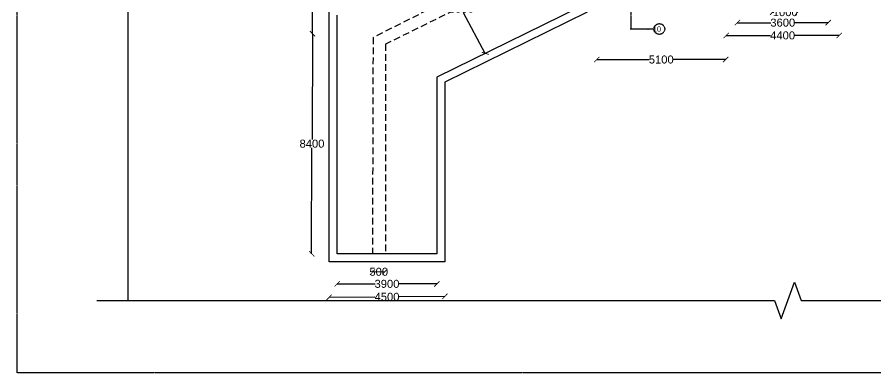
# Model space of a CAD drawing. Header units: millimetres. Extents: x -684 to 57229, y 11787 to 25017.
# Drawn here: x 36286 to 42724, y 11787 to 14452 of the extents above; entities that cross this region are included whole.
import ezdxf

# ---------------------------------------------------------------- set-up
doc = ezdxf.new("R2010")
doc.units = ezdxf.units.MM
doc.header["$MEASUREMENT"] = 0
doc.linetypes.add('HIDDENX2', pattern=[0.75, 0.5, -0.25])
doc.layers.add('DRAWING', color=7, linetype='Continuous')
doc.styles.get("Standard").update_dxf_attribs({"font": 'arial.ttf'})
doc.dimstyles.get("Standard").update_dxf_attribs({"dimtxt": 60, "dimasz": 40, "dimexe": 0.18, "dimexo": 0.0625, "dimgap": 0.09, "dimtad": 0, "dimtih": 1, "dimtoh": 1, "dimdec": 0, "dimzin": 0, "dimdsep": 46, "dimtxsty": 'Standard', "dimblk": 'ARCHTICK', "dimcen": 0.05, "dimse1": 1, "dimse2": 1, "dimadec": 0, "dimazin": 0, "dimtfac": 1, "dimtdec": 0, "dimtofl": 0, "dimtmove": 0, "dimatfit": 3, "dimfxl": 1, "dimtolj": 1, "dimtzin": 0, "dimarcsym": 0})

# ---------------------------------------------------------------- blocks, each defined once
blk = doc.blocks.new('_ArchTick')
at = {"color": 0, "linetype": 'ByBlock', "const_width": 0.15}
blk.add_lwpolyline([(-0.5, -0.5), (0.5, 0.5)], dxfattribs=at)
blk = doc.blocks.new('*D193')
at = {"layer": 'Defpoints', "color": 0, "transparency": 16777216}
for p in [(40631.9, 14147.7), (41597.6, 14134.6), (41597.6, 14132.5)]:
    blk.add_point(p, dxfattribs=at)
at = {"layer": 'DRAWING', "color": 0, "lineweight": -2, "transparency": 16777216}
for p, q in [((40631.9, 14134.6), (41025.2, 14134.6)), ((41597.6, 14134.6), (41204.4, 14134.6))]:
    blk.add_line(p, q, dxfattribs=at)
at = {"layer": 'DRAWING', "color": 0, "lineweight": -2, "transparency": 16777216, "xscale": 40, "yscale": 40, "zscale": 40, "rotation": 180}
blk.add_blockref('_ArchTick', (40631.9, 14134.6), dxfattribs=at)
at = {"layer": 'DRAWING', "color": 0, "lineweight": -2, "transparency": 16777216, "xscale": 40, "yscale": 40, "zscale": 40}
blk.add_blockref('_ArchTick', (41597.6, 14134.6), dxfattribs=at)
at = {"layer": 'DRAWING', "color": 0, "transparency": 16777216, "insert": (41114.8, 14134.6), "char_height": 60, "attachment_point": 5}
blk.add_mtext('\\A1;5100', dxfattribs=at)
blk = doc.blocks.new('*D194')
at = {"layer": 'Defpoints', "color": 0, "transparency": 16777216}
for p in [(41685.5, 14412.7), (42366.5, 14411), (42366.5, 14409.3)]:
    blk.add_point(p, dxfattribs=at)
at = {"layer": 'DRAWING', "color": 0, "lineweight": -2, "transparency": 16777216}
for p, q in [((41685.5, 14411), (41936.4, 14411)), ((42366.5, 14411), (42115.5, 14411))]:
    blk.add_line(p, q, dxfattribs=at)
at = {"layer": 'DRAWING', "color": 0, "lineweight": -2, "transparency": 16777216, "xscale": 40, "yscale": 40, "zscale": 40, "rotation": 180}
blk.add_blockref('_ArchTick', (41685.5, 14411), dxfattribs=at)
at = {"layer": 'DRAWING', "color": 0, "lineweight": -2, "transparency": 16777216, "xscale": 40, "yscale": 40, "zscale": 40}
blk.add_blockref('_ArchTick', (42366.5, 14411), dxfattribs=at)
at = {"layer": 'DRAWING', "color": 0, "transparency": 16777216, "insert": (42026, 14411), "char_height": 60, "attachment_point": 5}
blk.add_mtext('\\A1;3600', dxfattribs=at)
blk = doc.blocks.new('*D195')
at = {"layer": 'Defpoints', "color": 0, "transparency": 16777216}
for p in [(41601.6, 14313.6), (42448.6, 14315.3), (42448.6, 14315.3)]:
    blk.add_point(p, dxfattribs=at)
at = {"layer": 'DRAWING', "color": 0, "lineweight": -2, "transparency": 16777216}
for p, q in [((41601.6, 14315.3), (41934.3, 14315.3)), ((42448.6, 14315.3), (42115.9, 14315.3))]:
    blk.add_line(p, q, dxfattribs=at)
at = {"layer": 'DRAWING', "color": 0, "lineweight": -2, "transparency": 16777216, "xscale": 40, "yscale": 40, "zscale": 40, "rotation": 180}
blk.add_blockref('_ArchTick', (41601.6, 14315.3), dxfattribs=at)
at = {"layer": 'DRAWING', "color": 0, "lineweight": -2, "transparency": 16777216, "xscale": 40, "yscale": 40, "zscale": 40}
blk.add_blockref('_ArchTick', (42448.6, 14315.3), dxfattribs=at)
at = {"layer": 'DRAWING', "color": 0, "transparency": 16777216, "insert": (42025.1, 14315.3), "char_height": 60, "attachment_point": 5}
blk.add_mtext('\\A1;4400', dxfattribs=at)
blk = doc.blocks.new('*D196')
at = {"layer": 'Defpoints', "color": 0, "transparency": 16777216}
for p in [(41950, 14490.8), (42139.3, 14489.6), (42139.3, 14489.6)]:
    blk.add_point(p, dxfattribs=at)
at = {"layer": 'DRAWING', "color": 0, "lineweight": -2, "transparency": 16777216}
for p, q in [((41950, 14489.6), (41957.9, 14489.6)), ((42139.3, 14489.6), (42131.4, 14489.6))]:
    blk.add_line(p, q, dxfattribs=at)
at = {"layer": 'DRAWING', "color": 0, "lineweight": -2, "transparency": 16777216, "xscale": 40, "yscale": 40, "zscale": 40, "rotation": 180}
blk.add_blockref('_ArchTick', (41950, 14489.6), dxfattribs=at)
at = {"layer": 'DRAWING', "color": 0, "lineweight": -2, "transparency": 16777216, "xscale": 40, "yscale": 40, "zscale": 40}
blk.add_blockref('_ArchTick', (42139.3, 14489.6), dxfattribs=at)
at = {"layer": 'DRAWING', "color": 0, "transparency": 16777216, "insert": (42044.6, 14489.6), "char_height": 60, "attachment_point": 5}
blk.add_mtext('\\A1;1000', dxfattribs=at)
blk = doc.blocks.new('*D202')
at = {"layer": 'Defpoints', "color": 0, "transparency": 16777216}
for p in [(39438.4, 14850.8), (39795.3, 14181), (39795.8, 14181.3)]:
    blk.add_point(p, dxfattribs=at)
at = {"layer": 'DRAWING', "color": 0, "lineweight": -2, "transparency": 16777216}
for p, q in [((39437.9, 14850.5), (39600.2, 14546.5)), ((39795.3, 14181), (39633, 14485.1))]:
    blk.add_line(p, q, dxfattribs=at)
at = {"layer": 'DRAWING', "color": 0, "lineweight": -2, "transparency": 16777216, "xscale": 40, "yscale": 40, "zscale": 40}
for p, rotation in [((39437.9, 14850.5), 118.0957839867194), ((39795.3, 14181), 298.0957839867193)]:
    blk.add_blockref('_ArchTick', p, dxfattribs=dict(at, rotation=rotation))
at = {"layer": 'DRAWING', "color": 0, "transparency": 16777216, "insert": (39616.6, 14515.8), "char_height": 60, "attachment_point": 5}
blk.add_mtext('\\A1;3900', dxfattribs=at)
blk = doc.blocks.new('*D203')
at = {"layer": 'Defpoints', "color": 0, "transparency": 16777216}
for p in [(38499.1, 14328.5), (38493.5, 12679.5), (38493.6, 12679.5)]:
    blk.add_point(p, dxfattribs=at)
at = {"layer": 'DRAWING', "color": 0, "lineweight": -2, "transparency": 16777216}
for p, q in [((38498.9, 14328.5), (38496.3, 13534.7)), ((38493.5, 12679.5), (38496.1, 13473.3))]:
    blk.add_line(p, q, dxfattribs=at)
at = {"layer": 'DRAWING', "color": 0, "lineweight": -2, "transparency": 16777216, "xscale": 40, "yscale": 40, "zscale": 40}
for p, rotation in [((38498.9, 14328.5), 89.80960633999632), ((38493.5, 12679.5), 269.8096063399963)]:
    blk.add_blockref('_ArchTick', p, dxfattribs=dict(at, rotation=rotation))
at = {"layer": 'DRAWING', "color": 0, "transparency": 16777216, "insert": (38496.2, 13504), "char_height": 60, "attachment_point": 5}
blk.add_mtext('\\A1;8400', dxfattribs=at)
blk = doc.blocks.new('*D204')
at = {"layer": 'Defpoints', "color": 0, "transparency": 16777216}
for p in [(38949.1, 12598.8), (39041.3, 12601.1), (39042.7, 12545.1)]:
    blk.add_point(p, dxfattribs=at)
at = {"layer": 'DRAWING', "color": 0, "lineweight": -2, "transparency": 16777216}
blk.add_line((38950.4, 12542.8), (39042.7, 12545.1), dxfattribs=at)
at = {"layer": 'DRAWING', "color": 0, "lineweight": -2, "transparency": 16777216, "xscale": 40, "yscale": 40, "zscale": 40}
for p, rotation in [((38950.4, 12542.8), 181.4204066350219), ((39042.7, 12545.1), 1.420406635021892)]:
    blk.add_blockref('_ArchTick', p, dxfattribs=dict(at, rotation=rotation))
at = {"layer": 'DRAWING', "color": 0, "transparency": 16777216, "insert": (38996.6, 12544), "char_height": 60, "attachment_point": 5}
blk.add_mtext('\\A1;500', dxfattribs=at)
blk = doc.blocks.new('*D205')
at = {"layer": 'Defpoints', "color": 0, "transparency": 16777216}
for p in [(38684.7, 12488), (39432.1, 12452.8), (39432.2, 12486.8)]:
    blk.add_point(p, dxfattribs=at)
at = {"layer": 'DRAWING', "color": 0, "lineweight": -2, "transparency": 16777216}
for p, q in [((38684.7, 12454.1), (38968.9, 12453.6)), ((39432.1, 12452.8), (39148, 12453.3))]:
    blk.add_line(p, q, dxfattribs=at)
at = {"layer": 'DRAWING', "color": 0, "lineweight": -2, "transparency": 16777216, "xscale": 40, "yscale": 40, "zscale": 40}
for p, rotation in [((38684.7, 12454.1), 179.9070468746088), ((39432.1, 12452.8), 359.9070468746089)]:
    blk.add_blockref('_ArchTick', p, dxfattribs=dict(at, rotation=rotation))
at = {"layer": 'DRAWING', "color": 0, "transparency": 16777216, "insert": (39058.4, 12453.5), "char_height": 60, "attachment_point": 5}
blk.add_mtext('\\A1;3900', dxfattribs=at)
blk = doc.blocks.new('*D206')
at = {"layer": 'Defpoints', "color": 0, "transparency": 16777216}
for p in [(38624.3, 12377.7), (39492.6, 12385.1), (39492.8, 12360.1)]:
    blk.add_point(p, dxfattribs=at)
at = {"layer": 'DRAWING', "color": 0, "lineweight": -2, "transparency": 16777216}
for p, q in [((38624.6, 12352.7), (38967.9, 12355.7)), ((39492.8, 12360.1), (39149.5, 12357.2))]:
    blk.add_line(p, q, dxfattribs=at)
at = {"layer": 'DRAWING', "color": 0, "lineweight": -2, "transparency": 16777216, "xscale": 40, "yscale": 40, "zscale": 40}
for p, rotation in [((38624.6, 12352.7), 180.4882312897918), ((39492.8, 12360.1), 0.48823128979181)]:
    blk.add_blockref('_ArchTick', p, dxfattribs=dict(at, rotation=rotation))
at = {"layer": 'DRAWING', "color": 0, "transparency": 16777216, "insert": (39058.7, 12356.4), "char_height": 60, "attachment_point": 5}
blk.add_mtext('\\A1;4500', dxfattribs=at)
blk = doc.blocks.new('*D207')
at = {"layer": 'Defpoints', "color": 0, "transparency": 16777216}
for p in [(38499.1, 19211.9), (38500.3, 19211.9), (38499.1, 14328.5)]:
    blk.add_point(p, dxfattribs=at)
at = {"layer": 'DRAWING', "color": 0, "lineweight": -2, "transparency": 16777216}
for p, q in [((38500.3, 19211.9), (38500.3, 17256.7)), ((38500.3, 14328.5), (38500.3, 17195.3))]:
    blk.add_line(p, q, dxfattribs=at)
at = {"layer": 'DRAWING', "color": 0, "lineweight": -2, "transparency": 16777216, "xscale": 40, "yscale": 40, "zscale": 40}
for p, rotation in [((38500.3, 19211.9), 90), ((38500.3, 14328.5), 270)]:
    blk.add_blockref('_ArchTick', p, dxfattribs=dict(at, rotation=rotation))
at = {"layer": 'DRAWING', "color": 0, "transparency": 16777216, "insert": (38500.3, 17226), "char_height": 60, "attachment_point": 5}
blk.add_mtext('\\A1;43000', dxfattribs=at)

msp = doc.modelspace()

# ---------------------------------------------------------------- linework, layer by layer
at = {"layer": 'DRAWING', "ltscale": 100}
for p, q in [((40633.9, 14595), (39432.2, 14001.8)), ((38684.7, 12679.5), (38684.7, 14468.2)), ((39432.2, 14001.8), (39432.2, 12679.5)), ((39432.2, 12679.5), (38684.7, 12679.5))]:
    msp.add_line(p, q, dxfattribs=at)
at = {"layer": 'DRAWING', "linetype": 'HIDDENX2'}
msp.add_lwpolyline([(36285.6, 25016.5), (56527.8, 25016.5), (56527.8, 11787), (36285.6, 11787)], close=True, dxfattribs=at)
at = {"layer": 'DRAWING'}
msp.add_lwpolyline([(37116.5, 21789.6), (37116.5, 12328.9)], dxfattribs=at)
at = {"layer": 'DRAWING', "ltscale": 100}
msp.add_lwpolyline([(40558.2, 14490.3), (39492.6, 13964.2), (39492.6, 12619.1), (38624.3, 12619.1), (38624.3, 14505.3), (40555, 15485.3), (40555, 15709.1)], dxfattribs=at)
at = {"layer": 'DRAWING', "linetype": 'HIDDENX2', "ltscale": 100}
for points in [[(40633.9, 15143.2), (38954.2, 14299.4), (38949.3, 12679.5)], [(40633.9, 15034.8), (39047.2, 14249.2), (39047.2, 12687.3)]]:
    msp.add_lwpolyline(points, dxfattribs=at)
at = {"layer": 'DRAWING', "linetype": 'Continuous'}
for points in [[(41211.3, 12328.9), (41963.2, 12328.9), (42013.2, 12191.6), (42113.2, 12466.3), (42163.2, 12328.9), (42718.3, 12328.9)], [(42163.2, 12328.9), (44674.7, 12328.9), (44724.7, 12191.6), (44824.7, 12466.3), (44874.7, 12328.9), (48884.6, 12328.9)], [(36882.1, 12328.9), (41963.2, 12328.9)]]:
    msp.add_lwpolyline(points, dxfattribs=at)
at = {"layer": 'DRAWING', "linetype": 'HIDDENX2'}
msp.add_circle((41100.6, 14363.5), 40.2, dxfattribs=at)

# ---------------------------------------------------------------- texts
at = {"layer": 'DRAWING', "insert": (41113.4, 14382.7), "char_height": 40, "width": 29.022, "attachment_point": 3}
msp.add_mtext('10', dxfattribs=at)

# ---------------------------------------------------------------- dimensions: what is measured, and where the dimension line sits
at = {"layer": 'DRAWING'}
for base, p1, p2, angle, text, picture, middle in [((38500.3, 19211.9), (38499.1, 14328.5), (38499.1, 19211.9), 90, '43000', '*D207', (38500.3, 17226)), ((39042.7, 12545.1), (38949.1, 12598.8), (39041.3, 12601.1), 1.42041, '500', '*D204', (38996.6, 12544))]:
    dim = msp.add_linear_dim(base=base, p1=p1, p2=p2, angle=angle, text=text, dimstyle='Standard', dxfattribs=at)
    dim.commit()
    dim.dimension.update_dxf_attribs({"geometry": picture, "text_midpoint": middle, "dimtype": 161})
for p1, p2, distance, text, picture, middle in [((39438.4, 14850.8), (39795.8, 14181.3), -0.5, '3900', '*D202', (39616.6, 14515.8)), ((38499.1, 14328.5), (38493.6, 12679.5), -0.2, '8400', '*D203', (38496.2, 13504)), ((38684.7, 12488), (39432.2, 12486.8), -34, '3900', '*D205', (39058.4, 12453.5)), ((38624.3, 12377.7), (39492.6, 12385.1), -25, '4500', '*D206', (39058.7, 12356.4))]:
    dim = msp.add_aligned_dim(p1=p1, p2=p2, distance=distance, text=text, dimstyle='Standard', dxfattribs=at)
    dim.commit()
    dim.dimension.update_dxf_attribs({"geometry": picture, "text_midpoint": middle})
for base, p1, p2, text, picture, middle in [((42139.3, 14489.6), (41950, 14490.8), (42139.3, 14489.6), '1000', '*D196', (42044.6, 14489.6)), ((42366.5, 14411), (41685.5, 14412.7), (42366.5, 14409.3), '3600', '*D194', (42026, 14411)), ((42448.6, 14315.3), (41601.6, 14313.6), (42448.6, 14315.3), '4400', '*D195', (42025.1, 14315.3)), ((41597.6, 14134.6), (40631.9, 14147.7), (41597.6, 14132.5), '5100', '*D193', (41114.8, 14134.6))]:
    dim = msp.add_linear_dim(base=base, p1=p1, p2=p2, text=text, dimstyle='Standard', dxfattribs=at)
    dim.commit()
    dim.dimension.update_dxf_attribs({"geometry": picture, "text_midpoint": middle})

# ---------------------------------------------------------------- leaders
at = {"layer": 'DRAWING', "linetype": 'HIDDENX2'}
for points in [[(41075.5, 19412.6), (40886.1, 19413.5), (40886.1, 14361.7)], [(41053, 14362.9), (40882.5, 14362.9)]]:
    msp.add_leader(points, dimstyle='Standard', override={"dimgap": 0.09, "dimtad": 0}, dxfattribs=at)

doc.saveas('drawing.dxf')
